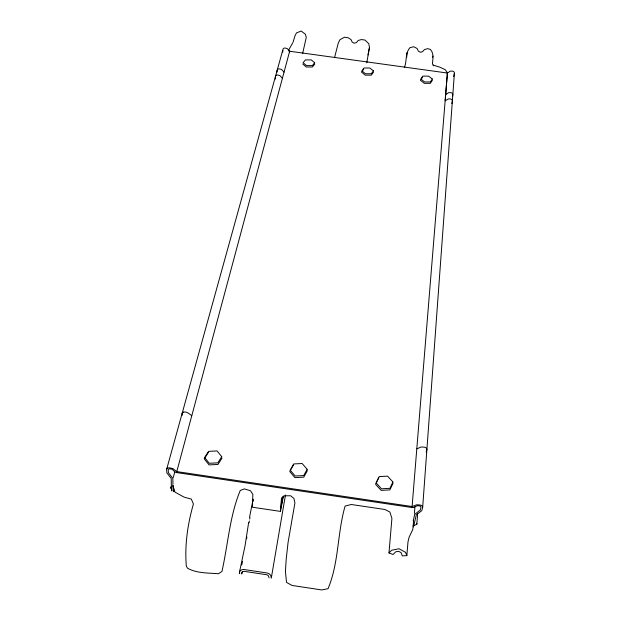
<?xml version="1.0" encoding="UTF-8"?>
<svg xmlns="http://www.w3.org/2000/svg" width="621" height="621" viewBox="0 0 621 621"><rect width="100%" height="100%" fill="white"/><g stroke="black" fill="none" stroke-linecap="round" stroke-linejoin="round"><path stroke-width="0.93" d="M275.336 79.1L275.413 76.639A2.337 1.925 17.6 0 1 277.828 75.009L279.916 75.591L282.4 78.262M277.051 72.16L277.106 70.522A2.321 1.925 17.7 0 1 279.504 68.9L281.585 69.474L284.045 72.137M282.796 52.086L282.858 50.464M404.387 67.627C407.034 61.099 405.047 53.243 409.938 47.67L413.796 46.738L417.126 48.531L418.368 51.139L420.386 52.288L422.544 51.706L424.492 49.533L427.729 48.655L430.353 49.401C434.025 53.259 432.969 58.863 432.402 63.637L433.52 65.842M407.027 52.482L406.732 57.116M252.926 501.644L253.042 499.835M289.596 52.195L289.658 51.24L287.259 48.609L285.241 48.042A2.267 1.902 18.2 0 0 282.889 49.657L166.614 469.422L166.824 472.853L171.202 478.403L171.427 489.658A6.73 0.893 -80.2 0 0 171.908 490.831M413.299 526.771A6.769 0.474 -82.7 0 0 413.788 525.739L416.311 514.817L421.744 510.703L422.66 507.419L454.386 73.34A2.274 1.917 1.3 0 0 452.492 71.136L450.38 71.128L447.407 73.03L289.658 51.24L176.775 471.603L176.791 472.612L412.018 507.528L413.733 507.489L417.141 505.766A3.842 2.267 6 0 1 420.611 506.348L420.976 507.171L420.324 509.957L414.688 514.405L413.206 520.872M416.838 524.163L417.638 513.691M414.409 513.404L414.929 506.79M447.236 73.969L447.407 73.03L412.018 507.528M447.407 73.03L445.148 100.85L448.222 98.941L450.396 98.949A2.344 1.941 2 0 1 452.352 101.192L451.832 103.606M172.568 485.009L175.029 492.142L184.049 497.111L191.33 499.098L193.418 503.973C187.658 524.108 184.577 545.184 186.323 566.127L187.558 568.231C196.601 573.385 208.19 572.888 218.375 573.742L221.93 571.491C228.047 544.493 229.591 516.299 240.242 490.474L244.309 488.898L250.465 490.722L252.863 494.432L252.351 507.21L280.459 511.393L281.437 498.686L284.371 495.76L290.675 495.783L293.919 498.453L294.921 502.994L288.09 542.312L286.165 559.474L285.427 571.53L286.522 582.428L292.111 585.471L321.818 589.95L328.043 588.685C339.074 562.479 337.211 533.128 345.113 506.061L351.292 504.5L384.997 509.507L389.872 512.046L391.913 518.403L388.971 552.969L393.109 554.491L395.732 551.79L398.698 551.363L401.026 552.581L402.315 555.873L406.848 555.648L407.974 542.009L409.022 537.398L412.81 529.465L413.617 520.864M281.856 497.732L281.065 507.178L283.075 496.412M248.625 522.672L245.054 545.766L239.481 572.205L239.481 573.68L239.83 573.447M246.591 538.803L246.879 536.955M366.778 62.791L369.479 47.343L368.734 43.649L365.024 40.062L361.461 39.573L358.247 40.443L356.338 42.624L354.195 43.206L352.169 42.049L350.912 39.449L348.016 37.718L344.461 37.229L339.966 39.682L338.274 43.043L334.54 57.675M249.052 522.835L249.37 520.957M285.466 494.991L271.284 578.19L270.709 575.333L269.235 573.788L267.193 572.997L244.123 569.527L241.98 569.682L240.211 570.746L239.481 572.205M283.355 496.094L280.459 511.393M249.58 517.037L252.359 503.064M249.689 519.078L250.007 517.417M367.989 54.943L369.479 47.343M252.739 501.178L253.127 499.284M302.668 53.406L306.293 37.221L305.284 34.124L301.162 31.05L296.496 32.913L295.053 35.676L292.972 42.391M241.771 564.978L242.532 561.361M453.71 76.523L454.386 73.34M452.468 96.488L452.818 94.881A2.329 1.941 1.8 0 0 450.869 92.645L448.711 92.638L445.661 94.547M288.68 50.969L289.122 49.199L292.646 43.059M426.223 452.096L426.883 449.604A3.252 2.034 5.6 0 0 424.12 447.136L421.108 446.996L416.916 448.82M173.243 477.58L174.726 472.092M242.625 571.646L241.693 574.014L241.701 572.539L242.485 571.662L244.061 571.32L266.859 574.751L268.311 575.551L269.079 577.856M182.147 415.34L182.489 412.647C186.106 410.419 189.164 413.889 191.78 415.721M432.488 57.365L433.047 56.069M182.069 413.609L182.489 412.647L183.645 412.065M393.015 483.293L389.872 489.907L381.1 490.388L375.55 484.225L378.756 477.658M307.364 470.617L303.762 477.153L294.905 477.619L289.728 471.525L293.391 465.036M222.046 458.003L218.002 464.454L209.06 464.904L204.255 458.872L208.361 452.468M432.34 80.288L430.33 83.338L424.353 83.338L420.425 80.295L422.466 77.268M373.493 72.145L371.273 75.157L365.257 75.157L361.5 72.137L363.751 69.148M314.808 64.025L312.371 67.006L306.324 66.998L302.738 64.01M388.971 552.969L391.579 550.268L399 548.747L405.575 552.356L406.848 555.648M174.237 490.365L173.523 491.071A6.73 0.885 -80.2 0 1 173.057 489.899L172.987 486.096M413.074 525.801L416.52 524.535A20.26 3.641 9.1 0 0 416.582 523.177M433.186 65.127L439.598 67.091L445.094 69.56L447.493 72.859M176.791 472.612L175.153 472.076L172.234 469.429A3.819 2.243 13.6 0 0 168.788 468.979L168.268 469.67L168.338 472.55L172.848 478.473L172.948 484.186M171.575 488.968L170.433 487.92A20.183 3.602 7.2 0 1 171.233 486.67M173.43 485.723L173.771 491.731M422.66 507.419A3.4 2.01 5.9 0 0 419.757 504.951L416.613 504.78L412.235 506.55L176.775 471.603L172.941 468.63L169.89 467.877A3.384 1.987 13.7 0 0 166.614 469.422M392.922 481.989L389.91 488.331L381.48 488.789L376.147 482.882L379.229 476.579L387.582 476.144L392.922 481.989M307.154 469.305L303.7 475.57L295.192 476.012L290.217 470.167L293.733 463.941L302.163 463.522L307.154 469.305M221.728 456.668L217.839 462.855L209.254 463.282L204.635 457.498L208.578 451.358L217.086 450.947L221.728 456.668M432.317 79.014L430.384 81.933L424.648 81.941L420.875 79.022L422.831 76.119L428.537 76.119L432.317 79.014M373.407 70.872L371.28 73.759L365.505 73.752L361.903 70.864L364.061 67.992L369.798 67.999L373.407 70.872M314.668 62.744L312.332 65.601L306.526 65.593L303.087 62.721L305.454 59.888L311.23 59.903L314.668 62.744"/></g></svg>
